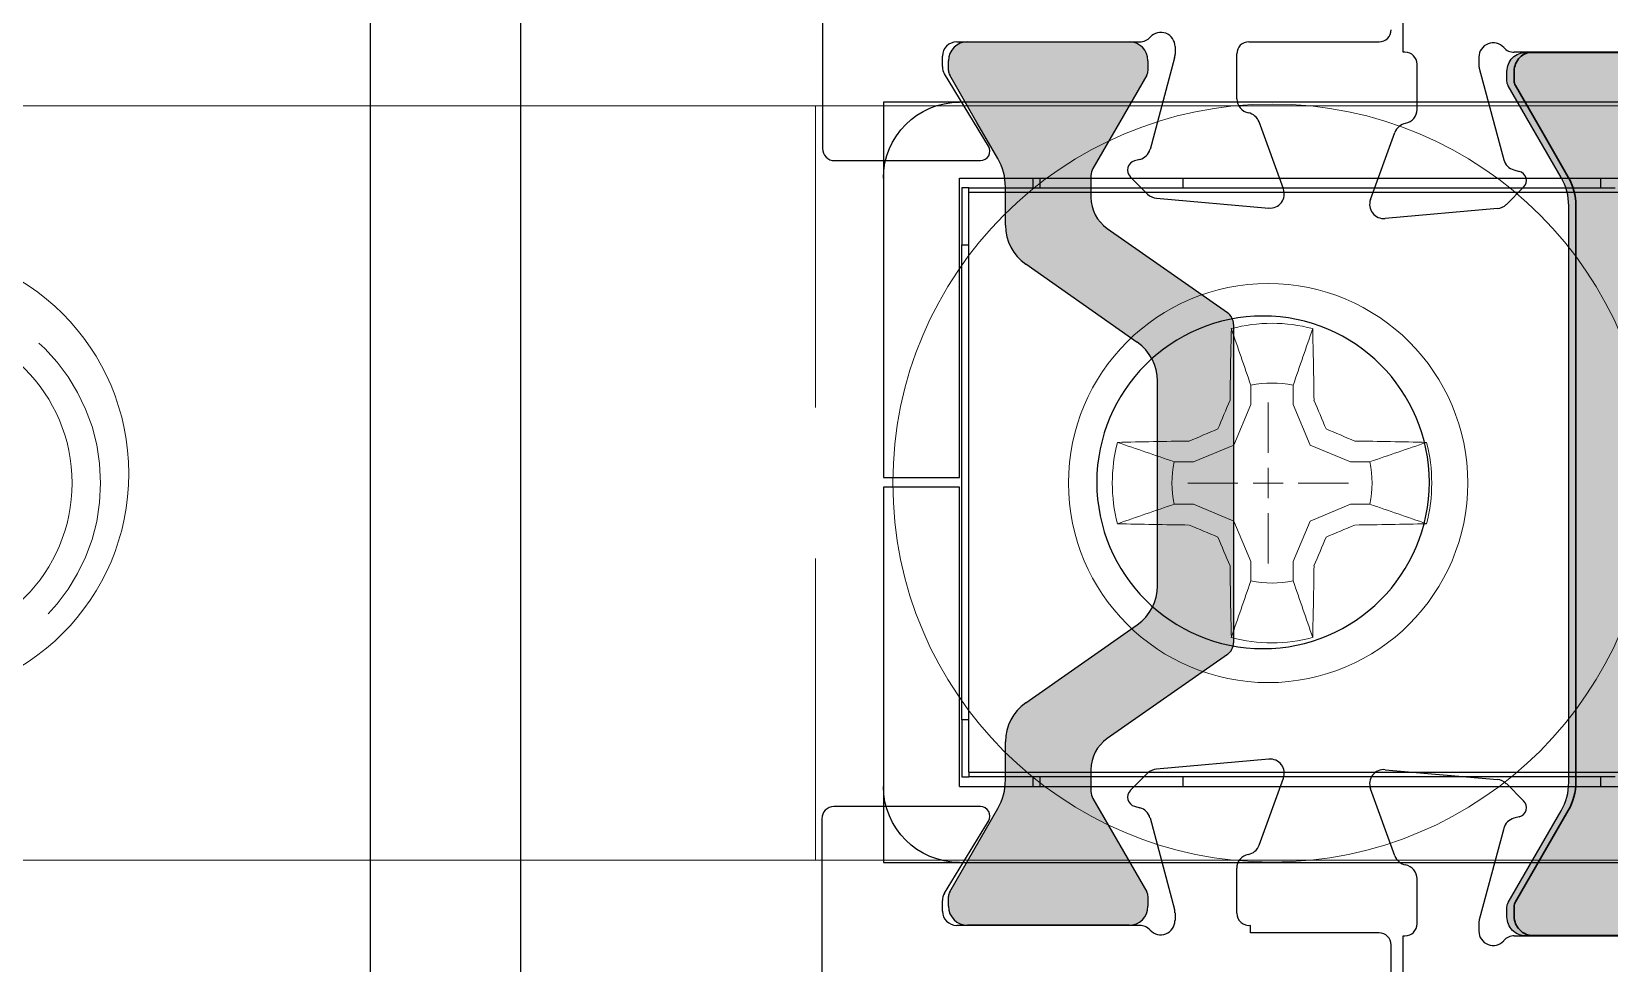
# Model space of a CAD drawing. Extents: x -82 to 113, y -82 to 93.
# Drawn here: x 23.749 to 25.056, y 70.101 to 70.873 of the extents above; entities that cross this region are included whole.
import ezdxf

# ---------------------------------------------------------------- set-up
doc = ezdxf.new("R2010")
doc.units = 0
doc.header["$MEASUREMENT"] = 0
for name, pattern in [('C', [0]), ('HIDDEN', [0.375, 0.25, -0.125]), ('SLD-Solid', [0])]:
    doc.linetypes.add(name, pattern=pattern)
doc.layers.get('0').update_dxf_attribs({"linetype": 'CONTINUOUS'})
for name, color, linetype in [('1', 7, 'CONTINUOUS'), ('Ballons', 7, 'CONTINUOUS'), ('FRAME', 1, 'CONTINUOUS'), ('I-Strut', 7, 'CONTINUOUS'), ('INERTIA', 7, 'CONTINUOUS'), ('VENT', 5, 'CONTINUOUS')]:
    doc.layers.add(name, color=color, linetype=linetype)

# ---------------------------------------------------------------- blocks, each defined once
blk = doc.blocks.new('Truth Latch')
at = {"color": 7, "linetype": 'SLD-Solid'}
for p, q in [((-1.5015, 0.252), (-1.5015, 0.315)), ((-1.5015, 0.315), (-1.4385, 0.315)), ((-1.4385, 0.315), (-0.1668, 0.315)), ((-1.5015, 0.0039), (-1.5015, 0.252)), ((-1.4385, 0.252), (-0.718, 0.252)), ((-1.4385, 0.252), (-1.4385, 0.0039)), ((-1.3775, 0.252), (-1.3775, 0.2441)), ((-1.3716, 0.252), (-1.3716, 0.2441)), ((-1.2534, 0.2441), (-1.2534, 0.252)), ((-0.907, 0.252), (-0.907, 0.2441)), ((-1.4365, 0.1969), (-1.4365, 0.2441)), ((-1.4365, 0.2441), (-1.4306, 0.2441)), ((-1.4306, 0.2402), (-1.4306, 0.2441)), ((-0.8952, 0.2441), (-1.4306, 0.2441)), ((-1.4306, 0.2402), (-0.7849, 0.2402)), ((-1.4306, 0.2402), (-1.4306, -0.2402)), ((-1.4306, 0.1969), (-1.4365, 0.1969)), ((-1.4365, 0.1969), (-1.4365, -0.1969)), ((-1.4385, 0.0039), (-1.5015, 0.0039)), ((-1.5015, -0.0039), (-1.4385, -0.0039)), ((-1.5015, -0.252), (-1.5015, -0.0039)), ((-1.4385, -0.0039), (-1.4385, -0.252)), ((-1.4365, -0.2441), (-1.4365, -0.1969)), ((-1.4365, -0.1969), (-1.4306, -0.1969)), ((-1.4306, -0.2441), (-1.4365, -0.2441)), ((-0.7849, -0.2402), (-1.4306, -0.2402)), ((-1.4306, -0.2402), (-1.4306, -0.2441)), ((-1.4306, -0.2441), (-0.8952, -0.2441)), ((-1.3775, -0.2441), (-1.3775, -0.252)), ((-1.3716, -0.2441), (-1.3716, -0.252)), ((-1.2534, -0.252), (-1.2534, -0.2441)), ((-0.907, -0.2441), (-0.907, -0.252)), ((-1.5015, -0.315), (-1.5015, -0.252)), ((-1.4385, -0.252), (-0.718, -0.252)), ((-1.4385, -0.315), (-1.5015, -0.315)), ((-0.1668, -0.315), (-1.4385, -0.315))]:
    blk.add_line(p, q, dxfattribs=at)
blk.add_circle((-1.1869, 0), 0.1378, dxfattribs=at)
for centre, start, end in [((-1.4385, 0.252), 90, 180), ((-1.4385, -0.252), 180, 270)]:
    blk.add_arc(centre, 0.063, start, end, dxfattribs=at)
blk = doc.blocks.new('SW_CENTERMARKSYMBOL_0')
at = {"color": 0, "linetype": 'Continuous', "lineweight": 0}
for p, q in [((0, 0.05), (0, 0.1333)), ((-0.05, 0), (-0.1333, 0)), ((0, 0), (-0.025, 0)), ((0, 0), (0, 0.025)), ((0, 0), (0, -0.025)), ((0, 0), (0.025, 0)), ((0.05, 0), (0.1333, 0)), ((0, -0.05), (0, -0.1333))]:
    blk.add_line(p, q, dxfattribs=at)
blk = doc.blocks.new('25204')
at = {"color": 7, "linetype": 'Continuous', "lineweight": 15}
for p, q in [((-0.3125, 0.313), (-0.3125, -1.437)), ((0.3125, 0.313), (0.3125, -1.437))]:
    blk.add_line(p, q, dxfattribs=at)
at = {"color": 7, "linetype": 'HIDDEN', "lineweight": 0}
blk.add_line((0.3125, -0.75), (-0.3125, -0.75), dxfattribs=at)
blk.add_circle((0, 0), 0.1575, dxfattribs=at)
at = {"color": 7, "linetype": 'Continuous', "lineweight": 15}
for centre, radius in [((0, 0), 0.1339), ((0, -1.125), 0.1654)]:
    blk.add_circle(centre, radius, dxfattribs=at)
at = {"color": 7, "linetype": 'Continuous', "lineweight": 0, "xscale": 0.5, "yscale": 0.5, "zscale": 0.5}
blk.add_blockref('SW_CENTERMARKSYMBOL_0', (0, -1.125), dxfattribs=at)
blk = doc.blocks.new('GSFDGSF')
at = {"color": 7, "linetype": 'SLD-Solid', "lineweight": 15}
for p, q in [((-0.0176, 0.0812), (-0.0176, 0.0653)), ((0.0176, 0.0653), (0.0176, 0.0812)), ((-0.0176, 0.0653), (-0.0316, 0.0316)), ((0.0316, 0.0316), (0.0176, 0.0653)), ((-0.0316, 0.0316), (-0.0653, 0.0176)), ((0.0653, 0.0176), (0.0316, 0.0316)), ((-0.0653, 0.0176), (-0.0812, 0.0176)), ((0.0812, 0.0176), (0.0653, 0.0176)), ((-0.0812, -0.0176), (-0.0653, -0.0176)), ((-0.0653, -0.0176), (-0.0316, -0.0316)), ((0.0316, -0.0316), (0.0653, -0.0176)), ((0.0653, -0.0176), (0.0812, -0.0176)), ((-0.0316, -0.0316), (-0.0176, -0.0653)), ((0.0176, -0.0653), (0.0316, -0.0316)), ((-0.0176, -0.0653), (-0.0176, -0.0812)), ((0.0176, -0.0812), (0.0176, -0.0653))]:
    blk.add_line(p, q, dxfattribs=at)
blk.add_circle((0, 0), 0.3149, dxfattribs=at)
for centre, radius, start, end in [((0, 0), 0.1327, 75.2571, 104.7429), ((5.0375, 0.0042), 5.0728, 178.5977, 179.2704), ((-5.0375, 0.0042), 5.0728, 0.7296, 1.4023), ((0, 0), 0.0831, 77.7908, 102.2092), ((4.9098, -2.0335), 5.373, 156.9671, 157.243), ((-4.9098, -2.0335), 5.373, 22.757, 23.0329), ((2.0335, -4.9098), 5.373, 112.757, 113.0329), ((-2.0335, -4.9098), 5.373, 66.9671, 67.243), ((0, 0), 0.1327, 165.2571, 194.7429), ((-0.0042, -5.0375), 5.0728, 90.7296, 91.4023), ((0.0042, -5.0375), 5.0728, 88.5977, 89.2704), ((0, 0), 0.1327, 345.2571, 14.7429), ((0, 0), 0.0831, 167.7908, 192.2092), ((0, 0), 0.0831, 347.7908, 12.2092), ((-0.0042, 5.0375), 5.0728, 268.5977, 269.2704), ((2.0335, 4.9098), 5.373, 246.9671, 247.243), ((-2.0335, 4.9098), 5.373, 292.757, 293.0329), ((0.0042, 5.0375), 5.0728, 270.7296, 271.4023), ((4.9098, 2.0335), 5.373, 202.757, 203.0329), ((-4.9098, 2.0335), 5.373, 336.9671, 337.243), ((5.0375, -0.0042), 5.0728, 180.7296, 181.4023), ((-5.0375, -0.0042), 5.0728, 358.5977, 359.2704), ((0, 0), 0.0831, 257.7908, 282.2092), ((0, 0), 0.1327, 255.2571, 284.7429)]:
    blk.add_arc(centre, radius, start, end, dxfattribs=at)
for points in [[(-0.0338, 0.1283), (-0.0284, 0.1126), (-0.023, 0.097), (-0.0176, 0.0812)], [(0.0338, 0.1283), (0.0284, 0.1126), (0.023, 0.097), (0.0176, 0.0812)], [(-0.1283, 0.0338), (-0.1126, 0.0284), (-0.097, 0.023), (-0.0812, 0.0176)], [(0.1283, 0.0338), (0.1126, 0.0284), (0.097, 0.023), (0.0812, 0.0176)], [(-0.1283, -0.0338), (-0.1126, -0.0284), (-0.097, -0.023), (-0.0812, -0.0176)], [(0.1283, -0.0338), (0.1126, -0.0284), (0.097, -0.023), (0.0812, -0.0176)], [(-0.0338, -0.1283), (-0.0284, -0.1126), (-0.023, -0.097), (-0.0176, -0.0812)], [(0.0338, -0.1283), (0.0284, -0.1126), (0.023, -0.097), (0.0176, -0.0812)]]:
    blk.add_open_spline(points, degree=3, dxfattribs=at)
blk = doc.blocks.new('3206-1_Astragal_Component')
for p, q in [((0.8341, 0.4081), (0.8897, 0.4283)), ((0.01, 0.4077), (0.4718, 0.4077)), ((0.6478, 0.4077), (0.7677, 0.4077)), ((0.7677, 0.4077), (0.7677, 0.3996)), ((0.9055, 0.4162), (0.8973, 0.323)), ((0, -0.3977), (0, 0.3977)), ((0.4968, 0.3827), (0.4968, 0.3826)), ((0.6228, 0.3826), (0.6228, 0.3827)), ((0.7777, 0.3896), (0.815, 0.3896)), ((0.4718, 0.3576), (0.4698, 0.3576)), ((0.6498, 0.3576), (0.6468, 0.3576)), ((0.6498, 0.3576), (0.6478, 0.3576)), ((0.4598, 0.3476), (0.4598, 0.3176)), ((0.6598, 0.3176), (0.6598, 0.3476)), ((0.778, 0.3385), (0.7717, 0.3385)), ((0.8569, 0.3177), (0.781, 0.3381)), ((0.8939, 0.3157), (0.8796, 0.3014)), ((0.4698, 0.3076), (0.6498, 0.3076)), ((0.7677, 0.3091), (0.7677, 0.1575)), ((0.8664, 0.3049), (0.8652, 0.3094)), ((0.7944, 0.1474), (0.8542, 0.1839)), ((0.8661, 0.1772), (0.8661, 0.0577)), ((0.6327, 0.1619), (0.135, 0.1619)), ((0.125, 0.1519), (0.125, -0.2727)), ((0.6427, 0.0577), (0.6427, 0.1519)), ((0.7795, 0.1457), (0.7882, 0.1457)), ((0.8561, 0.0477), (0.6527, 0.0477)), ((0.135, -0.2827), (0.8561, -0.2827)), ((0.8661, -0.2927), (0.8661, -0.4338)), ((0.7882, -0.4023), (0.7795, -0.4023)), ((0.8542, -0.4405), (0.7944, -0.4041)), ((0.115, -0.4077), (0.01, -0.4077)), ((0.125, -0.5227), (0.125, -0.4177)), ((0.7677, -0.4141), (0.7677, -0.5657)), ((0.215, -0.5327), (0.135, -0.5327)), ((0.63, -0.5327), (0.3352, -0.5327)), ((0.63, -0.6577), (0.63, -0.5327)), ((0.225, -0.6027), (0.225, -0.5427)), ((0.3252, -0.5427), (0.3252, -0.6027)), ((0.8652, -0.566), (0.8664, -0.5616)), ((0.8796, -0.558), (0.8939, -0.5723)), ((0.781, -0.5947), (0.8569, -0.5744)), ((0.8973, -0.5797), (0.9055, -0.6728)), ((0.7717, -0.5951), (0.778, -0.5951)), ((0.3152, -0.6127), (0.235, -0.6127)), ((0.815, -0.6463), (0.7777, -0.6463)), ((0.7677, -0.6577), (0.63, -0.6577)), ((0.7677, -0.6563), (0.7677, -0.6577)), ((0.8897, -0.6849), (0.8341, -0.6647))]:
    blk.add_line(p, q)
for centre, radius, start, end in [((0.8937, 0.4172), 0.0118, 355, 110), ((0.01, 0.3977), 0.01, 90, 180), ((0.4718, 0.3827), 0.025, 0, 90), ((0.6478, 0.3827), 0.025, 90, 180), ((0.8382, 0.397), 0.0118, 110, 169.0957), ((0.7777, 0.3996), 0.01, 180, 270), ((0.815, 0.4015), 0.0118, 270, 349.0957), ((0.4718, 0.3826), 0.025, 270, 360), ((0.6478, 0.3826), 0.025, 180, 270), ((0.4698, 0.3476), 0.01, 90, 180), ((0.6498, 0.3476), 0.01, 0, 90), ((0.6498, 0.3476), 0.01, 0, 90), ((0.7717, 0.3267), 0.0118, 90, 228.1897), ((0.778, 0.3267), 0.0118, 75, 90), ((0.4698, 0.3176), 0.01, 180, 270), ((0.6498, 0.3176), 0.01, 270, 0), ((0.7559, 0.3091), 0.0118, 0, 48.1897), ((0.8538, 0.3063), 0.0118, 15, 75), ((0.8855, 0.3241), 0.0118, 315, 355), ((0.874, 0.307), 0.00787, 195, 315), ((0.8583, 0.1772), 0.00787, 360, 121.4), ((0.135, 0.1519), 0.01, 90, 180), ((0.6327, 0.1519), 0.01, 0, 90), ((0.7795, 0.1575), 0.0118, 180, 270), ((0.7882, 0.1575), 0.0118, 270, 301.4), ((0.6527, 0.0577), 0.01, 180.0027, 270.0001), ((0.8561, 0.0577), 0.01, 270.0001, 0), ((0.135, -0.2727), 0.01, 180, 269.9986), ((0.8561, -0.2927), 0.01, 0, 90), ((0.01, -0.3977), 0.01, 180, 269.9986), ((0.7795, -0.4141), 0.0118, 90, 180), ((0.7882, -0.4141), 0.0118, 58.6, 90), ((0.115, -0.4177), 0.01, 0, 89.9986), ((0.8583, -0.4338), 0.00787, 238.6, 0), ((0.135, -0.5227), 0.01, 180, 270), ((0.215, -0.5427), 0.01, 0, 90), ((0.3352, -0.5427), 0.01, 89.9985, 180), ((0.874, -0.5636), 0.00787, 45, 165), ((0.7717, -0.5833), 0.0118, 131.8103, 270), ((0.7559, -0.5657), 0.0118, 311.8103, 0), ((0.8538, -0.563), 0.0118, 285, 345), ((0.8855, -0.5807), 0.0118, 5, 45), ((0.778, -0.5833), 0.0118, 270, 285), ((0.235, -0.6027), 0.01, 180, 270), ((0.3152, -0.6027), 0.01, 270, 0), ((0.7777, -0.6563), 0.01, 90, 180), ((0.815, -0.6581), 0.0118, 10.9043, 90), ((0.8382, -0.6536), 0.0118, 190.9043, 250), ((0.8937, -0.6738), 0.0118, 250, 5)]:
    blk.add_arc(centre, radius, start, end)
blk = doc.blocks.new('3206-2_Astragal_Component')
for p, q in [((-0.75, -0.5635), (-0.75, -0.4119)), ((-0.8762, -0.5701), (-0.8619, -0.5558)), ((-0.8487, -0.5594), (-0.8475, -0.5638)), ((-0.8391, -0.5722), (-0.7633, -0.5925)), ((-0.8877, -0.6706), (-0.8796, -0.5775)), ((-0.7603, -0.5929), (-0.7539, -0.5929)), ((-0.76, -0.6441), (-0.7972, -0.6441)), ((-0.8164, -0.6625), (-0.8719, -0.6827)), ((-0.75, -0.6555), (-0.75, -0.6541)), ((-0.135, -0.6555), (-0.75, -0.6555))]:
    blk.add_line(p, q)
for centre, radius, start, end in [((-0.8563, -0.5614), 0.00787, 15, 135), ((-0.8678, -0.5785), 0.0118, 135, 175), ((-0.8361, -0.5608), 0.0118, 195, 255), ((-0.7539, -0.5811), 0.0118, 270, 48.1897), ((-0.7382, -0.5635), 0.0118, 180, 228.1897), ((-0.7603, -0.5811), 0.0118, 255, 270), ((-0.8204, -0.6514), 0.0118, 290, 349.0957), ((-0.7972, -0.6559), 0.0118, 90, 169.0957), ((-0.76, -0.6541), 0.01, 360, 90), ((-0.876, -0.6716), 0.0118, 175, 290)]:
    blk.add_arc(centre, radius, start, end)
blk = doc.blocks.new('24896_18.6mmX1.6mm_Std_I-Strut')
at = {"layer": 'I-Strut'}
h = blk.add_hatch(color=256, dxfattribs=at)
h.dxf.hatch_style = 1
h.paths.add_polyline_path([(0.3661, 0.0787), (0.3661, 0.0984, 0.414214), (0.3504, 0.1142), (0.3423, 0.1142, 0.131652), (0.3383, 0.1131), (0.2625, 0.0693, -0.131652), (0.2388, 0.063), (-0.2388, 0.063, -0.131652), (-0.2625, 0.0693), (-0.2992, 0.0905), (-0.3383, 0.1131, 0.131652), (-0.3423, 0.1142), (-0.3504, 0.1142, 0.414214), (-0.3661, 0.0984), (-0.3661, 0.0787), (-0.3661, -0.0157), (-0.3661, -0.0354, 0.414214), (-0.3504, -0.0512), (-0.3423, -0.0512, 0.131652), (-0.3383, -0.0501), (-0.2992, -0.0275), (-0.2625, -0.0063, -0.131652), (-0.2388, 0), (0.2388, 0, -0.131652), (0.2625, -0.0063), (0.3383, -0.0501, 0.131652), (0.3423, -0.0512), (0.3504, -0.0512, 0.414214), (0.3661, -0.0354), (0.3661, -0.0157)])
blk.add_lwpolyline([(-0.2388, 0.063), (0.2388, 0.063, 0.131652), (0.2625, 0.0693), (0.3383, 0.1131, -0.131652), (0.3423, 0.1142), (0.3504, 0.1142, -0.414214), (0.3661, 0.0984), (0.3661, 0.0787), (0.3661, -0.0157), (0.3661, -0.0354, -0.414214), (0.3504, -0.0512), (0.3423, -0.0512, -0.131652), (0.3383, -0.0501), (0.2625, -0.0063, 0.131652), (0.2388, 0), (-0.2388, 0, 0.131652), (-0.2625, -0.0063), (-0.2992, -0.0275), (-0.3383, -0.0501, -0.131652), (-0.3423, -0.0512), (-0.3504, -0.0512, -0.414214), (-0.3661, -0.0354), (-0.3661, -0.0157), (-0.3661, 0.0787), (-0.3661, 0.0984, -0.414214), (-0.3504, 0.1142), (-0.3423, 0.1142, -0.131652), (-0.3383, 0.1131), (-0.2992, 0.0905), (-0.2625, 0.0693, 0.131652)], format="xyb", close=True, dxfattribs=at)
blk = doc.blocks.new('3206_Astragal_Assembly')
at = {"rotation": 90}
for name, p in [('3206-2_Astragal_Component', (0, 0)), ('24896_18.6mmX1.6mm_Std_I-Strut', (0.5184, -1.1161)), ('3206-1_Astragal_Component', (-0.0022, -2.25))]:
    blk.add_blockref(name, p, dxfattribs=at)
blk = doc.blocks.new('25198-18.6mmX6.0mm_Std_I-Strut')
at = {"layer": 'I-Strut'}
h = blk.add_hatch(color=256, dxfattribs=at)
h.dxf.hatch_style = 1
h.paths.add_polyline_path([(0.1416, -0.005, 0.244698), (0.1319, 0), (-0.1319, 0, 0.244698), (-0.1416, -0.005), (-0.2114, -0.1047, -0.244698), (-0.2372, -0.1181), (-0.2552, -0.1181, -0.131652), (-0.2611, -0.1165), (-0.2992, -0.0945), (-0.3383, -0.0719, 0.131652), (-0.3423, -0.0709), (-0.3504, -0.0709, 0.414214), (-0.3661, -0.0866), (-0.3661, -0.1063), (-0.3661, -0.2008), (-0.3661, -0.2205, 0.414214), (-0.3504, -0.2362), (-0.3423, -0.2362, 0.131652), (-0.3383, -0.2352), (-0.2992, -0.2126), (-0.2693, -0.1953, -0.131652), (-0.2457, -0.189), (-0.214, -0.189, 0.244698), (-0.1818, -0.1722), (-0.117, -0.0798, -0.244698), (-0.0848, -0.063), (0.0848, -0.063, -0.244698), (0.117, -0.0798), (0.1818, -0.1722, 0.244698), (0.214, -0.189), (0.2457, -0.189, -0.131652), (0.2693, -0.1953), (0.3383, -0.2352, 0.131652), (0.3423, -0.2362), (0.3504, -0.2362, 0.414214), (0.3661, -0.2205), (0.3661, -0.2008), (0.3661, -0.1063), (0.3661, -0.0866, 0.414214), (0.3504, -0.0709), (0.3423, -0.0709, 0.131652), (0.3383, -0.0719), (0.2611, -0.1165, -0.131652), (0.2552, -0.1181), (0.2372, -0.1181, -0.244698), (0.2114, -0.1047)])
for p, q in [((-0.1319, 0), (0.1319, 0)), ((-0.2114, -0.1047), (-0.1416, -0.005)), ((0.1416, -0.005), (0.2114, -0.1047)), ((0.0848, -0.063), (-0.0848, -0.063)), ((-0.3504, -0.0709), (-0.3423, -0.0709)), ((-0.3383, -0.0719), (-0.2992, -0.0945)), ((0.2611, -0.1165), (0.3383, -0.0719)), ((0.3423, -0.0709), (0.3504, -0.0709)), ((-0.3661, -0.1063), (-0.3661, -0.0866)), ((-0.117, -0.0798), (-0.1818, -0.1722)), ((0.1818, -0.1722), (0.117, -0.0798)), ((0.3661, -0.0866), (0.3661, -0.1063)), ((-0.2992, -0.0945), (-0.2611, -0.1165)), ((-0.3661, -0.2008), (-0.3661, -0.1063)), ((0.3661, -0.1063), (0.3661, -0.2008)), ((-0.2552, -0.1181), (-0.2372, -0.1181)), ((0.2372, -0.1181), (0.2552, -0.1181)), ((-0.2693, -0.1953), (-0.2992, -0.2126)), ((-0.214, -0.189), (-0.2457, -0.189)), ((0.2457, -0.189), (0.214, -0.189)), ((0.3383, -0.2352), (0.2693, -0.1953)), ((-0.3661, -0.2205), (-0.3661, -0.2008)), ((0.3661, -0.2008), (0.3661, -0.2205)), ((-0.2992, -0.2126), (-0.3383, -0.2352)), ((-0.3423, -0.2362), (-0.3504, -0.2362)), ((0.3504, -0.2362), (0.3423, -0.2362))]:
    blk.add_line(p, q, dxfattribs=at)
for centre, radius, start, end in [((-0.1319, -0.0118), 0.0118, 90, 145), ((0.1319, -0.0118), 0.0118, 35, 90), ((-0.0848, -0.1024), 0.0394, 90, 145), ((0.0848, -0.1024), 0.0394, 35, 90), ((-0.3504, -0.0866), 0.0157, 90, 180), ((-0.3423, -0.0787), 0.00787, 60, 90), ((0.3423, -0.0787), 0.00787, 90, 120), ((0.3504, -0.0866), 0.0157, 360, 90), ((-0.2552, -0.1063), 0.0118, 240, 270), ((-0.2372, -0.0866), 0.0315, 270, 325), ((0.2372, -0.0866), 0.0315, 215, 270), ((0.2552, -0.1063), 0.0118, 270, 300), ((-0.214, -0.1496), 0.0394, 270, 325), ((0.214, -0.1496), 0.0394, 215, 270), ((-0.2457, -0.2362), 0.0472, 90, 120), ((0.2457, -0.2362), 0.0472, 60, 90), ((-0.3504, -0.2205), 0.0157, 180, 270), ((0.3504, -0.2205), 0.0157, 270, 0), ((-0.3423, -0.2283), 0.00787, 270, 300), ((0.3423, -0.2283), 0.00787, 240, 270)]:
    blk.add_arc(centre, radius, start, end, dxfattribs=at)
blk = doc.blocks.new('3204-1_Sash_Component')
for p, q in [((0.6955, 2.8176), (0.6955, 2.9256)), ((0.8175, 2.8463), (0.7619, 2.8261)), ((0.8251, 2.741), (0.8333, 2.8342)), ((0.7428, 2.8076), (0.7055, 2.8076)), ((0.6995, 2.7565), (0.7058, 2.7565)), ((0.7089, 2.7561), (0.7847, 2.7357)), ((0.8074, 2.7194), (0.8217, 2.7337)), ((0.6955, 2.5755), (0.6955, 2.7271)), ((0.793, 2.7274), (0.7942, 2.7229)), ((0.782, 2.6019), (0.7222, 2.5654)), ((0.794, 2.4744), (0.794, 2.5952)), ((0.7161, 2.5637), (0.7074, 2.5637)), ((0.5248, 2.4644), (0.784, 2.4644)), ((1.5267, 2.2144), (0.5248, 2.2144)), ((0.5248, 2.0894), (1.5267, 2.0894))]:
    blk.add_line(p, q)
for centre, radius, start, end in [((0.6855, 2.9256), 0.01, 0.0003, 90), ((0.8215, 2.8352), 0.0118, 355, 110), ((0.766, 2.815), 0.0118, 110, 169.0957), ((0.7055, 2.8176), 0.01, 180, 270), ((0.7428, 2.8195), 0.0118, 270, 349.0957), ((0.6995, 2.7447), 0.0118, 90, 228.1897), ((0.7058, 2.7447), 0.0118, 75, 90), ((0.6837, 2.7271), 0.0118, 0, 48.1897), ((0.7816, 2.7243), 0.0118, 15, 75), ((0.8134, 2.7421), 0.0118, 315, 355), ((0.8018, 2.725), 0.00787, 195, 315), ((0.7861, 2.5952), 0.00787, 360, 121.4), ((0.7074, 2.5755), 0.0118, 180, 270), ((0.7161, 2.5755), 0.0118, 270, 301.4), ((0.784, 2.4744), 0.01, 270, 0)]:
    blk.add_arc(centre, radius, start, end)
blk = doc.blocks.new('3205-2_Sash_Component')
for p, q in [((-0.1935, 3.6226), (-0.656, 3.6226)), ((-0.666, 3.6126), (-0.666, 3.5062)), ((-0.7386, 3.5132), (-0.7941, 3.5334)), ((-0.81, 3.5213), (-0.8018, 3.4281)), ((-0.666, 3.5062), (-0.6722, 3.5062)), ((-0.6822, 3.4947), (-0.7195, 3.4947)), ((-0.7614, 3.4228), (-0.6855, 3.4432)), ((-0.6825, 3.4436), (-0.6762, 3.4436)), ((-0.7984, 3.4208), (-0.7841, 3.4065)), ((-0.7709, 3.41), (-0.7697, 3.4145)), ((-0.6722, 3.4141), (-0.6722, 3.2626)), ((-0.7706, 3.2823), (-0.7706, 3.1608)), ((-0.6989, 3.2525), (-0.7587, 3.289)), ((-0.684, 3.2508), (-0.6927, 3.2508)), ((-0.7606, 3.1508), (-0.3185, 3.1508))]:
    blk.add_line(p, q)
for centre, radius, start, end in [((-0.656, 3.6126), 0.01, 90, 180), ((-0.7982, 3.5223), 0.0118, 70, 185), ((-0.7426, 3.5021), 0.0118, 10.9043, 70), ((-0.7195, 3.5065), 0.0118, 190.9043, 270), ((-0.6823, 3.5049), 0.0101, 270.3263, 7.2837), ((-0.6825, 3.4317), 0.0118, 90, 105), ((-0.6762, 3.4317), 0.0118, 311.8103, 90), ((-0.79, 3.4292), 0.0118, 185, 225), ((-0.7583, 3.4114), 0.0118, 105, 165), ((-0.6604, 3.4141), 0.0118, 131.8103, 180), ((-0.7785, 3.4121), 0.00787, 225, 345), ((-0.7628, 3.2823), 0.00787, 58.6, 180), ((-0.684, 3.2626), 0.0118, 270, 0), ((-0.6927, 3.2626), 0.0118, 238.6, 270), ((-0.7606, 3.1608), 0.01, 180, 270)]:
    blk.add_arc(centre, radius, start, end)
blk = doc.blocks.new('3205_Sash_Yoke_Assembly')
at = {"xscale": -1, "rotation": 270}
for name, p in [('3205-2_Sash_Component', (-3.2889, -0.0765)), ('3204-1_Sash_Component', (-2.6018, -2.1765)), ('25198-18.6mmX6.0mm_Std_I-Strut', (0.2031, -1.1149))]:
    blk.add_blockref(name, p, dxfattribs=at)
blk = doc.blocks.new('3200_Meeting_Stile_Assembly')
blk.add_blockref('3205_Sash_Yoke_Assembly', (-1.0149, 2.24))
at = {"xscale": -1}
blk.add_blockref('3206_Astragal_Assembly', (-0.0156, 2.25), dxfattribs=at)
blk = doc.blocks.new('FGSFDFGF')
at = {"color": 7, "linetype": 'Continuous', "lineweight": 15}
blk.add_line((0.3875, -0.4751), (0.3875, 0.8374), dxfattribs=at)
blk.add_circle((0, -0.0063), 0.1875, dxfattribs=at)

msp = doc.modelspace()

# ---------------------------------------------------------------- linework, layer by layer
at = {"layer": '1', "color": 7, "lineweight": 30}
msp.add_lwpolyline([(25.1073, 70.1239), (25.0128, 70.1239), (24.9931, 70.1239, -0.414214), (24.9774, 70.1396), (24.9774, 70.1477, -0.131652), (24.9784, 70.1517), (25.0222, 70.2275, 0.131652), (25.0285, 70.2512), (25.0285, 70.7289, 0.131652), (25.0222, 70.7525), (25.001, 70.7892), (24.9784, 70.8283, -0.131652), (24.9774, 70.8323), (24.9774, 70.8404, -0.414214), (24.9931, 70.8561), (25.0128, 70.8561), (25.1073, 70.8561)], format="xyb", dxfattribs=at)

# ---------------------------------------------------------------- block references
at = {"xscale": -1, "rotation": 90}
msp.add_blockref('25204', (23.6485, 70.4989), dxfattribs=at)
at = {"layer": 'Ballons', "xscale": -0.9975, "yscale": 0.9975, "zscale": 0.9975, "rotation": 180}
msp.add_blockref('GSFDGSF', (24.7767, 70.4989), dxfattribs=at)
at = {"layer": 'FRAME', "xscale": -1, "rotation": 180}
msp.add_blockref('FGSFDFGF', (23.6419, 70.5004), dxfattribs=at)
at = {"layer": 'INERTIA', "color": 7, "linetype": 'C', "xscale": -1, "rotation": 180}
msp.add_blockref('Truth Latch', (25.9562, 70.4995), dxfattribs=at)
at = {"layer": 'VENT', "xscale": -1, "rotation": 180}
msp.add_blockref('3200_Meeting_Stile_Assembly', (25.5566, 71.6236), dxfattribs=at)

doc.saveas('drawing.dxf')
